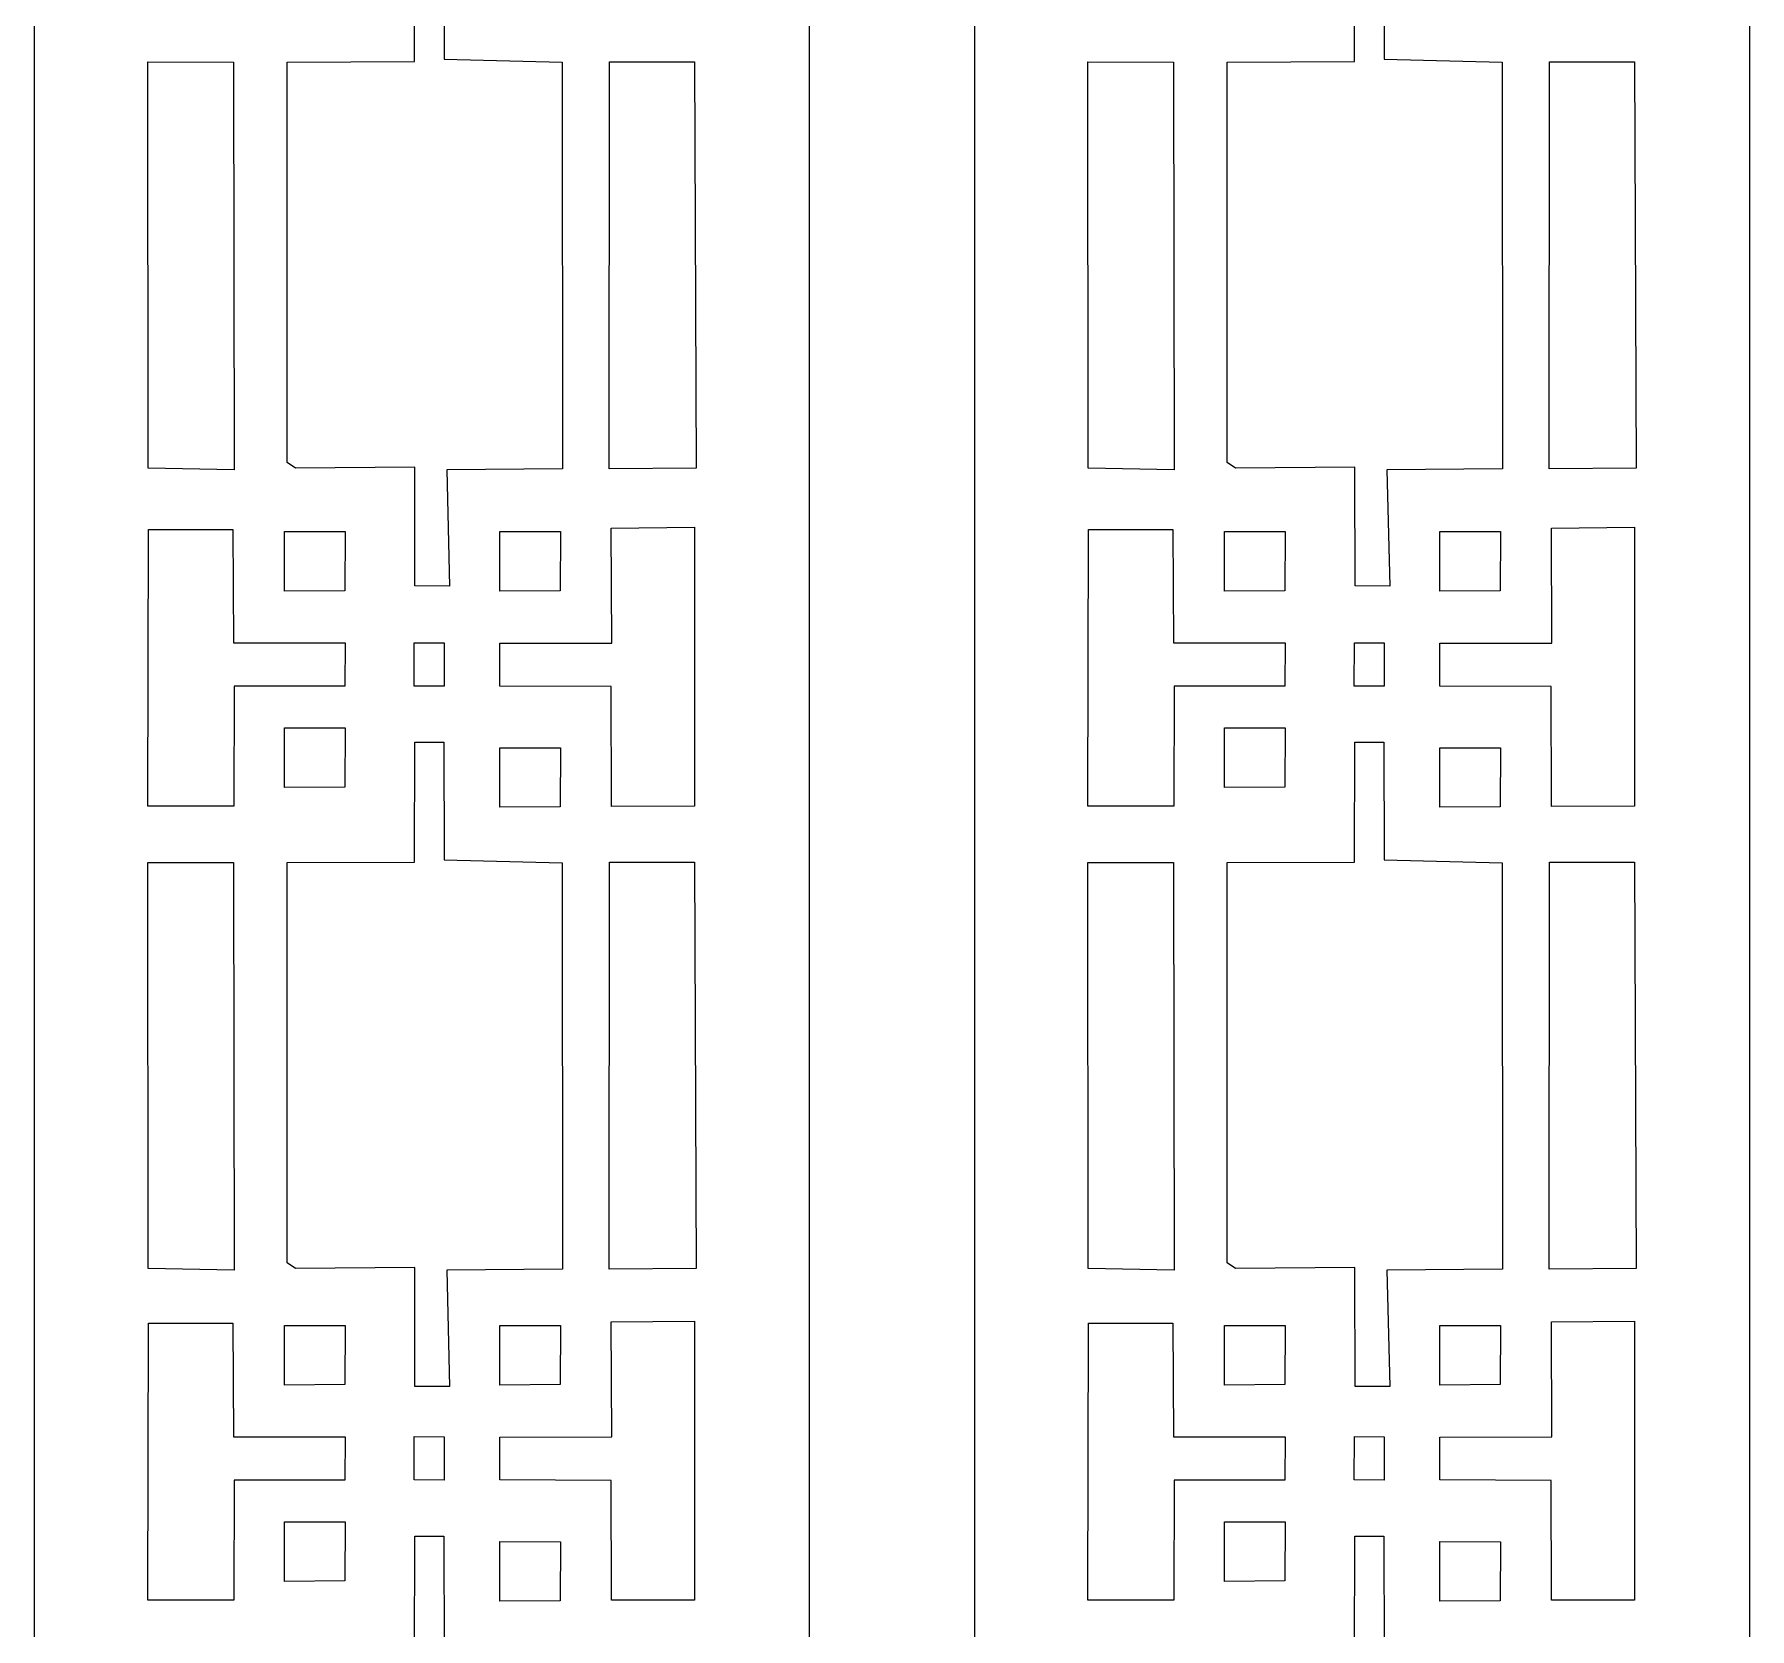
# Model space of a CAD drawing. Header units: centimetres. Extents: x -7.5 to -2, y -9.5 to 9.5.
# Drawn here: x -7.45 to -1.97, y -4.39 to 0.7 of the extents above; entities that cross this region are included whole.
import ezdxf

# ---------------------------------------------------------------- set-up
doc = ezdxf.new("R2010")
doc.units = ezdxf.units.CM
doc.header["$MEASUREMENT"] = 0
doc.layers.add('layer 1', color=7, linetype='Continuous')

msp = doc.modelspace()

# ---------------------------------------------------------------- linework, layer by layer
at = {"layer": 'layer 1', "color": 250, "lineweight": 9}
for points, knots in [([(-7.4512, 9.5), (-7.4512, 9.5), (-4.97548, 9.5), (-4.97548, 9.5), (-4.97548, 9.5), (-4.97548, 9.5), (-4.97548, -9.5), (-4.97548, -9.5), (-4.97548, -9.5), (-4.97548, -9.5), (-7.4512, -9.5), (-7.4512, -9.5), (-7.4512, -9.5), (-7.4512, -9.5), (-7.4512, 9.5), (-7.4512, 9.5)], [0, 0, 0, 0, 0.2, 0.2, 0.2, 0.2, 0.4, 0.4, 0.4, 0.4, 0.6, 0.6, 0.6, 0.6, 1, 1, 1, 1]), ([(-4.44953, 9.5), (-4.44953, 9.5), (-1.97381, 9.5), (-1.97381, 9.5), (-1.97381, 9.5), (-1.97381, 9.5), (-1.97381, -9.5), (-1.97381, -9.5), (-1.97381, -9.5), (-1.97381, -9.5), (-4.44953, -9.5), (-4.44953, -9.5), (-4.44953, -9.5), (-4.44953, -9.5), (-4.44953, 9.5), (-4.44953, 9.5)], [0, 0, 0, 0, 0.2, 0.2, 0.2, 0.2, 0.4, 0.4, 0.4, 0.4, 0.6, 0.6, 0.6, 0.6, 1, 1, 1, 1]), ([(-3.23416, 0.99641), (-3.23416, 0.99641), (-3.23576, 0.61323), (-3.23576, 0.61323), (-3.23576, 0.61323), (-3.23576, 0.61323), (-3.64199, 0.61196), (-3.64199, 0.61196), (-3.64199, 0.61196), (-3.64199, 0.61196), (-3.64199, -0.66653), (-3.64199, -0.66653), (-3.64199, -0.66653), (-3.64199, -0.66653), (-3.61517, -0.6844), (-3.61517, -0.6844), (-3.61517, -0.6844), (-3.61517, -0.6844), (-3.23414, -0.68114), (-3.23414, -0.68114), (-3.23414, -0.68114), (-3.23414, -0.68114), (-3.23485, -0.69333), (-3.23485, -0.69333), (-3.23485, -0.69333), (-3.23485, -0.69333), (-3.23395, -1.06109), (-3.23395, -1.06109), (-3.23395, -1.06109), (-3.23395, -1.06109), (-3.12332, -1.06152), (-3.12332, -1.06152), (-3.12332, -1.06152), (-3.12332, -1.06152), (-3.13204, -0.69008), (-3.13204, -0.69008), (-3.13204, -0.69008), (-3.13204, -0.69008), (-2.76263, -0.6868), (-2.76263, -0.6868), (-2.76263, -0.6868), (-2.76263, -0.6868), (-2.76434, 0.61112), (-2.76434, 0.61112), (-2.76434, 0.61112), (-2.76434, 0.61112), (-3.14132, 0.62092), (-3.14132, 0.62092), (-3.14132, 0.62092), (-3.14132, 0.62092), (-3.14202, 0.99641), (-3.14202, 0.99641), (-3.14202, 0.99641), (-3.14202, 0.99641), (-3.23416, 0.99641), (-3.23416, 0.99641)], [0, 0, 0, 0, 0.0666667, 0.0666667, 0.0666667, 0.0666667, 0.1333333, 0.1333333, 0.1333333, 0.1333333, 0.2, 0.2, 0.2, 0.2, 0.2666667, 0.2666667, 0.2666667, 0.2666667, 0.3333333, 0.3333333, 0.3333333, 0.3333333, 0.4, 0.4, 0.4, 0.4, 0.4666667, 0.4666667, 0.4666667, 0.4666667, 0.5333333, 0.5333333, 0.5333333, 0.5333333, 0.6, 0.6, 0.6, 0.6, 0.6666667, 0.6666667, 0.6666667, 0.6666667, 0.7333333, 0.7333333, 0.7333333, 0.7333333, 0.8, 0.8, 0.8, 0.8, 0.8666667, 0.8666667, 0.8666667, 0.8666667, 1, 1, 1, 1]), ([(-4.08667, 0.6126), (-4.08667, 0.6126), (-4.08565, -0.68448), (-4.08565, -0.68448), (-4.08565, -0.68448), (-4.08565, -0.68448), (-3.81149, -0.69004), (-3.81149, -0.69004), (-3.81149, -0.69004), (-3.81149, -0.69004), (-3.81398, 0.61196), (-3.81398, 0.61196), (-3.81398, 0.61196), (-3.81398, 0.61196), (-4.08667, 0.6126), (-4.08667, 0.6126)], [0, 0, 0, 0, 0.2, 0.2, 0.2, 0.2, 0.4, 0.4, 0.4, 0.4, 0.6, 0.6, 0.6, 0.6, 1, 1, 1, 1]), ([(-2.61316, 0.6127), (-2.61316, 0.6127), (-2.61382, -0.68676), (-2.61382, -0.68676), (-2.61382, -0.68676), (-2.61382, -0.68676), (-2.33667, -0.6844), (-2.33667, -0.6844), (-2.33667, -0.6844), (-2.33667, -0.6844), (-2.34126, 0.61281), (-2.34126, 0.61281), (-2.34126, 0.61281), (-2.34126, 0.61281), (-2.61316, 0.6127), (-2.61316, 0.6127)], [0, 0, 0, 0, 0.2, 0.2, 0.2, 0.2, 0.4, 0.4, 0.4, 0.4, 0.6, 0.6, 0.6, 0.6, 1, 1, 1, 1]), ([(-2.60706, -0.87614), (-2.60706, -0.87614), (-2.6059, -1.24333), (-2.6059, -1.24333), (-2.6059, -1.24333), (-2.6059, -1.24333), (-2.96348, -1.24373), (-2.96348, -1.24373), (-2.96348, -1.24373), (-2.96348, -1.24373), (-2.96352, -1.38063), (-2.96352, -1.38063), (-2.96352, -1.38063), (-2.96352, -1.38063), (-2.60756, -1.382), (-2.60756, -1.382), (-2.60756, -1.382), (-2.60756, -1.382), (-2.60651, -1.76483), (-2.60651, -1.76483), (-2.60651, -1.76483), (-2.60651, -1.76483), (-2.34124, -1.76413), (-2.34124, -1.76413), (-2.34124, -1.76413), (-2.34124, -1.76413), (-2.34145, -0.87318), (-2.34145, -0.87318), (-2.34145, -0.87318), (-2.34145, -0.87318), (-2.60706, -0.87614), (-2.60706, -0.87614)], [0, 0, 0, 0, 0.1111111, 0.1111111, 0.1111111, 0.1111111, 0.2222222, 0.2222222, 0.2222222, 0.2222222, 0.3333333, 0.3333333, 0.3333333, 0.3333333, 0.4444444, 0.4444444, 0.4444444, 0.4444444, 0.5555556, 0.5555556, 0.5555556, 0.5555556, 0.6666667, 0.6666667, 0.6666667, 0.6666667, 0.7777778, 0.7777778, 0.7777778, 0.7777778, 1, 1, 1, 1]), ([(-3.45781, -1.38097), (-3.45781, -1.38097), (-3.45701, -1.24274), (-3.45701, -1.24274), (-3.45701, -1.24274), (-3.45701, -1.24274), (-3.81324, -1.2428), (-3.81324, -1.2428), (-3.81324, -1.2428), (-3.81324, -1.2428), (-3.81605, -0.88032), (-3.81605, -0.88032), (-3.81605, -0.88032), (-3.81605, -0.88032), (-4.08472, -0.88032), (-4.08472, -0.88032), (-4.08472, -0.88032), (-4.08472, -0.88032), (-4.08669, -1.7642), (-4.08669, -1.7642), (-4.08669, -1.7642), (-4.08669, -1.7642), (-3.81231, -1.76468), (-3.81231, -1.76468), (-3.81231, -1.76468), (-3.81231, -1.76468), (-3.81185, -1.38097), (-3.81185, -1.38097), (-3.81185, -1.38097), (-3.81185, -1.38097), (-3.45781, -1.38097), (-3.45781, -1.38097)], [0, 0, 0, 0, 0.1111111, 0.1111111, 0.1111111, 0.1111111, 0.2222222, 0.2222222, 0.2222222, 0.2222222, 0.3333333, 0.3333333, 0.3333333, 0.3333333, 0.4444444, 0.4444444, 0.4444444, 0.4444444, 0.5555556, 0.5555556, 0.5555556, 0.5555556, 0.6666667, 0.6666667, 0.6666667, 0.6666667, 0.7777778, 0.7777778, 0.7777778, 0.7777778, 1, 1, 1, 1]), ([(-3.65093, -1.07746), (-3.65093, -1.07746), (-3.45792, -1.07626), (-3.45792, -1.07626), (-3.45792, -1.07626), (-3.45792, -1.07626), (-3.45682, -0.88735), (-3.45682, -0.88735), (-3.45682, -0.88735), (-3.45682, -0.88735), (-3.65059, -0.88731), (-3.65059, -0.88731), (-3.65059, -0.88731), (-3.65059, -0.88731), (-3.65093, -1.07746), (-3.65093, -1.07746)], [0, 0, 0, 0, 0.2, 0.2, 0.2, 0.2, 0.4, 0.4, 0.4, 0.4, 0.6, 0.6, 0.6, 0.6, 1, 1, 1, 1]), ([(-2.96352, -1.07746), (-2.96352, -1.07746), (-2.77051, -1.07626), (-2.77051, -1.07626), (-2.77051, -1.07626), (-2.77051, -1.07626), (-2.76941, -0.88735), (-2.76941, -0.88735), (-2.76941, -0.88735), (-2.76941, -0.88735), (-2.96318, -0.88731), (-2.96318, -0.88731), (-2.96318, -0.88731), (-2.96318, -0.88731), (-2.96352, -1.07746), (-2.96352, -1.07746)], [0, 0, 0, 0, 0.2, 0.2, 0.2, 0.2, 0.4, 0.4, 0.4, 0.4, 0.6, 0.6, 0.6, 0.6, 1, 1, 1, 1]), ([(-3.23621, -1.2421), (-3.23621, -1.2421), (-3.23629, -1.38057), (-3.23629, -1.38057), (-3.23629, -1.38057), (-3.23629, -1.38057), (-3.14132, -1.38097), (-3.14132, -1.38097), (-3.14132, -1.38097), (-3.14132, -1.38097), (-3.14115, -1.24305), (-3.14115, -1.24305), (-3.14115, -1.24305), (-3.14115, -1.24305), (-3.23621, -1.2421), (-3.23621, -1.2421)], [0, 0, 0, 0, 0.2, 0.2, 0.2, 0.2, 0.4, 0.4, 0.4, 0.4, 0.6, 0.6, 0.6, 0.6, 1, 1, 1, 1]), ([(-3.65093, -1.70446), (-3.65093, -1.70446), (-3.45792, -1.70325), (-3.45792, -1.70325), (-3.45792, -1.70325), (-3.45792, -1.70325), (-3.45682, -1.51434), (-3.45682, -1.51434), (-3.45682, -1.51434), (-3.45682, -1.51434), (-3.65059, -1.5143), (-3.65059, -1.5143), (-3.65059, -1.5143), (-3.65059, -1.5143), (-3.65093, -1.70446), (-3.65093, -1.70446)], [0, 0, 0, 0, 0.2, 0.2, 0.2, 0.2, 0.4, 0.4, 0.4, 0.4, 0.6, 0.6, 0.6, 0.6, 1, 1, 1, 1]), ([(-3.23416, -1.55978), (-3.23416, -1.55978), (-3.23576, -1.94297), (-3.23576, -1.94297), (-3.23576, -1.94297), (-3.23576, -1.94297), (-3.64199, -1.94423), (-3.64199, -1.94423), (-3.64199, -1.94423), (-3.64199, -1.94423), (-3.64199, -3.22272), (-3.64199, -3.22272), (-3.64199, -3.22272), (-3.64199, -3.22272), (-3.61517, -3.24059), (-3.61517, -3.24059), (-3.61517, -3.24059), (-3.61517, -3.24059), (-3.23414, -3.23734), (-3.23414, -3.23734), (-3.23414, -3.23734), (-3.23414, -3.23734), (-3.23485, -3.24953), (-3.23485, -3.24953), (-3.23485, -3.24953), (-3.23485, -3.24953), (-3.23395, -3.61729), (-3.23395, -3.61729), (-3.23395, -3.61729), (-3.23395, -3.61729), (-3.12332, -3.61771), (-3.12332, -3.61771), (-3.12332, -3.61771), (-3.12332, -3.61771), (-3.13204, -3.24627), (-3.13204, -3.24627), (-3.13204, -3.24627), (-3.13204, -3.24627), (-2.76263, -3.243), (-2.76263, -3.243), (-2.76263, -3.243), (-2.76263, -3.243), (-2.76434, -1.94508), (-2.76434, -1.94508), (-2.76434, -1.94508), (-2.76434, -1.94508), (-3.14132, -1.93528), (-3.14132, -1.93528), (-3.14132, -1.93528), (-3.14132, -1.93528), (-3.14202, -1.55978), (-3.14202, -1.55978), (-3.14202, -1.55978), (-3.14202, -1.55978), (-3.23416, -1.55978), (-3.23416, -1.55978)], [0, 0, 0, 0, 0.0666667, 0.0666667, 0.0666667, 0.0666667, 0.1333333, 0.1333333, 0.1333333, 0.1333333, 0.2, 0.2, 0.2, 0.2, 0.2666667, 0.2666667, 0.2666667, 0.2666667, 0.3333333, 0.3333333, 0.3333333, 0.3333333, 0.4, 0.4, 0.4, 0.4, 0.4666667, 0.4666667, 0.4666667, 0.4666667, 0.5333333, 0.5333333, 0.5333333, 0.5333333, 0.6, 0.6, 0.6, 0.6, 0.6666667, 0.6666667, 0.6666667, 0.6666667, 0.7333333, 0.7333333, 0.7333333, 0.7333333, 0.8, 0.8, 0.8, 0.8, 0.8666667, 0.8666667, 0.8666667, 0.8666667, 1, 1, 1, 1]), ([(-2.96352, -1.76783), (-2.96352, -1.76783), (-2.77051, -1.76662), (-2.77051, -1.76662), (-2.77051, -1.76662), (-2.77051, -1.76662), (-2.76941, -1.57772), (-2.76941, -1.57772), (-2.76941, -1.57772), (-2.76941, -1.57772), (-2.96318, -1.57767), (-2.96318, -1.57767), (-2.96318, -1.57767), (-2.96318, -1.57767), (-2.96352, -1.76783), (-2.96352, -1.76783)], [0, 0, 0, 0, 0.2, 0.2, 0.2, 0.2, 0.4, 0.4, 0.4, 0.4, 0.6, 0.6, 0.6, 0.6, 1, 1, 1, 1]), ([(-4.08667, -1.9436), (-4.08667, -1.9436), (-4.08565, -3.24068), (-4.08565, -3.24068), (-4.08565, -3.24068), (-4.08565, -3.24068), (-3.81149, -3.24623), (-3.81149, -3.24623), (-3.81149, -3.24623), (-3.81149, -3.24623), (-3.81398, -1.94423), (-3.81398, -1.94423), (-3.81398, -1.94423), (-3.81398, -1.94423), (-4.08667, -1.9436), (-4.08667, -1.9436)], [0, 0, 0, 0, 0.2, 0.2, 0.2, 0.2, 0.4, 0.4, 0.4, 0.4, 0.6, 0.6, 0.6, 0.6, 1, 1, 1, 1]), ([(-2.61316, -1.94349), (-2.61316, -1.94349), (-2.61382, -3.24296), (-2.61382, -3.24296), (-2.61382, -3.24296), (-2.61382, -3.24296), (-2.33667, -3.24059), (-2.33667, -3.24059), (-2.33667, -3.24059), (-2.33667, -3.24059), (-2.34126, -1.94339), (-2.34126, -1.94339), (-2.34126, -1.94339), (-2.34126, -1.94339), (-2.61316, -1.94349), (-2.61316, -1.94349)], [0, 0, 0, 0, 0.2, 0.2, 0.2, 0.2, 0.4, 0.4, 0.4, 0.4, 0.6, 0.6, 0.6, 0.6, 1, 1, 1, 1]), ([(-3.45779, -3.91613), (-3.45779, -3.91613), (-3.45699, -3.77789), (-3.45699, -3.77789), (-3.45699, -3.77789), (-3.45699, -3.77789), (-3.81322, -3.77796), (-3.81322, -3.77796), (-3.81322, -3.77796), (-3.81322, -3.77796), (-3.81603, -3.41547), (-3.81603, -3.41547), (-3.81603, -3.41547), (-3.81603, -3.41547), (-4.0847, -3.41547), (-4.0847, -3.41547), (-4.0847, -3.41547), (-4.0847, -3.41547), (-4.08667, -4.29935), (-4.08667, -4.29935), (-4.08667, -4.29935), (-4.08667, -4.29935), (-3.81229, -4.29984), (-3.81229, -4.29984), (-3.81229, -4.29984), (-3.81229, -4.29984), (-3.81183, -3.91613), (-3.81183, -3.91613), (-3.81183, -3.91613), (-3.81183, -3.91613), (-3.45779, -3.91613), (-3.45779, -3.91613)], [0, 0, 0, 0, 0.1111111, 0.1111111, 0.1111111, 0.1111111, 0.2222222, 0.2222222, 0.2222222, 0.2222222, 0.3333333, 0.3333333, 0.3333333, 0.3333333, 0.4444444, 0.4444444, 0.4444444, 0.4444444, 0.5555556, 0.5555556, 0.5555556, 0.5555556, 0.6666667, 0.6666667, 0.6666667, 0.6666667, 0.7777778, 0.7777778, 0.7777778, 0.7777778, 1, 1, 1, 1]), ([(-3.65091, -3.61262), (-3.65091, -3.61262), (-3.4579, -3.61142), (-3.4579, -3.61142), (-3.4579, -3.61142), (-3.4579, -3.61142), (-3.4568, -3.42251), (-3.4568, -3.42251), (-3.4568, -3.42251), (-3.4568, -3.42251), (-3.65057, -3.42247), (-3.65057, -3.42247), (-3.65057, -3.42247), (-3.65057, -3.42247), (-3.65091, -3.61262), (-3.65091, -3.61262)], [0, 0, 0, 0, 0.2, 0.2, 0.2, 0.2, 0.4, 0.4, 0.4, 0.4, 0.6, 0.6, 0.6, 0.6, 1, 1, 1, 1]), ([(-2.60704, -3.41129), (-2.60704, -3.41129), (-2.60587, -3.77849), (-2.60587, -3.77849), (-2.60587, -3.77849), (-2.60587, -3.77849), (-2.96346, -3.77889), (-2.96346, -3.77889), (-2.96346, -3.77889), (-2.96346, -3.77889), (-2.9635, -3.91579), (-2.9635, -3.91579), (-2.9635, -3.91579), (-2.9635, -3.91579), (-2.60754, -3.91716), (-2.60754, -3.91716), (-2.60754, -3.91716), (-2.60754, -3.91716), (-2.60649, -4.29999), (-2.60649, -4.29999), (-2.60649, -4.29999), (-2.60649, -4.29999), (-2.34122, -4.29929), (-2.34122, -4.29929), (-2.34122, -4.29929), (-2.34122, -4.29929), (-2.34143, -3.40834), (-2.34143, -3.40834), (-2.34143, -3.40834), (-2.34143, -3.40834), (-2.60704, -3.41129), (-2.60704, -3.41129)], [0, 0, 0, 0, 0.1111111, 0.1111111, 0.1111111, 0.1111111, 0.2222222, 0.2222222, 0.2222222, 0.2222222, 0.3333333, 0.3333333, 0.3333333, 0.3333333, 0.4444444, 0.4444444, 0.4444444, 0.4444444, 0.5555556, 0.5555556, 0.5555556, 0.5555556, 0.6666667, 0.6666667, 0.6666667, 0.6666667, 0.7777778, 0.7777778, 0.7777778, 0.7777778, 1, 1, 1, 1]), ([(-2.9635, -3.61262), (-2.9635, -3.61262), (-2.77049, -3.61142), (-2.77049, -3.61142), (-2.77049, -3.61142), (-2.77049, -3.61142), (-2.76939, -3.42251), (-2.76939, -3.42251), (-2.76939, -3.42251), (-2.76939, -3.42251), (-2.96316, -3.42247), (-2.96316, -3.42247), (-2.96316, -3.42247), (-2.96316, -3.42247), (-2.9635, -3.61262), (-2.9635, -3.61262)], [0, 0, 0, 0, 0.2, 0.2, 0.2, 0.2, 0.4, 0.4, 0.4, 0.4, 0.6, 0.6, 0.6, 0.6, 1, 1, 1, 1]), ([(-3.23618, -3.77726), (-3.23618, -3.77726), (-3.23627, -3.91573), (-3.23627, -3.91573), (-3.23627, -3.91573), (-3.23627, -3.91573), (-3.1413, -3.91613), (-3.1413, -3.91613), (-3.1413, -3.91613), (-3.1413, -3.91613), (-3.14113, -3.77821), (-3.14113, -3.77821), (-3.14113, -3.77821), (-3.14113, -3.77821), (-3.23618, -3.77726), (-3.23618, -3.77726)], [0, 0, 0, 0, 0.2, 0.2, 0.2, 0.2, 0.4, 0.4, 0.4, 0.4, 0.6, 0.6, 0.6, 0.6, 1, 1, 1, 1]), ([(-3.65091, -4.23961), (-3.65091, -4.23961), (-3.4579, -4.23841), (-3.4579, -4.23841), (-3.4579, -4.23841), (-3.4579, -4.23841), (-3.4568, -4.0495), (-3.4568, -4.0495), (-3.4568, -4.0495), (-3.4568, -4.0495), (-3.65057, -4.04946), (-3.65057, -4.04946), (-3.65057, -4.04946), (-3.65057, -4.04946), (-3.65091, -4.23961), (-3.65091, -4.23961)], [0, 0, 0, 0, 0.2, 0.2, 0.2, 0.2, 0.4, 0.4, 0.4, 0.4, 0.6, 0.6, 0.6, 0.6, 1, 1, 1, 1]), ([(-3.23416, -4.09494), (-3.23416, -4.09494), (-3.23576, -4.47812), (-3.23576, -4.47812), (-3.23576, -4.47812), (-3.23576, -4.47812), (-3.64199, -4.47939), (-3.64199, -4.47939), (-3.64199, -4.47939), (-3.64199, -4.47939), (-3.64199, -5.75788), (-3.64199, -5.75788), (-3.64199, -5.75788), (-3.64199, -5.75788), (-3.61517, -5.77575), (-3.61517, -5.77575), (-3.61517, -5.77575), (-3.61517, -5.77575), (-3.23414, -5.7725), (-3.23414, -5.7725), (-3.23414, -5.7725), (-3.23414, -5.7725), (-3.23485, -5.78468), (-3.23485, -5.78468), (-3.23485, -5.78468), (-3.23485, -5.78468), (-3.23395, -6.15245), (-3.23395, -6.15245), (-3.23395, -6.15245), (-3.23395, -6.15245), (-3.12332, -6.15287), (-3.12332, -6.15287), (-3.12332, -6.15287), (-3.12332, -6.15287), (-3.13204, -5.78143), (-3.13204, -5.78143), (-3.13204, -5.78143), (-3.13204, -5.78143), (-2.76263, -5.77816), (-2.76263, -5.77816), (-2.76263, -5.77816), (-2.76263, -5.77816), (-2.76434, -4.48023), (-2.76434, -4.48023), (-2.76434, -4.48023), (-2.76434, -4.48023), (-3.14132, -4.47043), (-3.14132, -4.47043), (-3.14132, -4.47043), (-3.14132, -4.47043), (-3.14202, -4.09494), (-3.14202, -4.09494), (-3.14202, -4.09494), (-3.14202, -4.09494), (-3.23416, -4.09494), (-3.23416, -4.09494)], [0, 0, 0, 0, 0.0666667, 0.0666667, 0.0666667, 0.0666667, 0.1333333, 0.1333333, 0.1333333, 0.1333333, 0.2, 0.2, 0.2, 0.2, 0.2666667, 0.2666667, 0.2666667, 0.2666667, 0.3333333, 0.3333333, 0.3333333, 0.3333333, 0.4, 0.4, 0.4, 0.4, 0.4666667, 0.4666667, 0.4666667, 0.4666667, 0.5333333, 0.5333333, 0.5333333, 0.5333333, 0.6, 0.6, 0.6, 0.6, 0.6666667, 0.6666667, 0.6666667, 0.6666667, 0.7333333, 0.7333333, 0.7333333, 0.7333333, 0.8, 0.8, 0.8, 0.8, 0.8666667, 0.8666667, 0.8666667, 0.8666667, 1, 1, 1, 1]), ([(-2.9635, -4.30299), (-2.9635, -4.30299), (-2.77049, -4.30178), (-2.77049, -4.30178), (-2.77049, -4.30178), (-2.77049, -4.30178), (-2.76939, -4.11287), (-2.76939, -4.11287), (-2.76939, -4.11287), (-2.76939, -4.11287), (-2.96316, -4.11283), (-2.96316, -4.11283), (-2.96316, -4.11283), (-2.96316, -4.11283), (-2.9635, -4.30299), (-2.9635, -4.30299)], [0, 0, 0, 0, 0.2, 0.2, 0.2, 0.2, 0.4, 0.4, 0.4, 0.4, 0.6, 0.6, 0.6, 0.6, 1, 1, 1, 1])]:
    msp.add_open_spline(points, degree=3, knots=knots, dxfattribs=at)
at = {"layer": 'layer 1', "color": 7, "lineweight": 9}
for points, knots in [([(-6.23583, 0.99641), (-6.23583, 0.99641), (-6.23743, 0.61323), (-6.23743, 0.61323), (-6.23743, 0.61323), (-6.23743, 0.61323), (-6.64366, 0.61196), (-6.64366, 0.61196), (-6.64366, 0.61196), (-6.64366, 0.61196), (-6.64366, -0.66653), (-6.64366, -0.66653), (-6.64366, -0.66653), (-6.64366, -0.66653), (-6.61684, -0.6844), (-6.61684, -0.6844), (-6.61684, -0.6844), (-6.61684, -0.6844), (-6.23581, -0.68114), (-6.23581, -0.68114), (-6.23581, -0.68114), (-6.23581, -0.68114), (-6.23652, -0.69333), (-6.23652, -0.69333), (-6.23652, -0.69333), (-6.23652, -0.69333), (-6.23562, -1.06109), (-6.23562, -1.06109), (-6.23562, -1.06109), (-6.23562, -1.06109), (-6.12499, -1.06152), (-6.12499, -1.06152), (-6.12499, -1.06152), (-6.12499, -1.06152), (-6.13371, -0.69008), (-6.13371, -0.69008), (-6.13371, -0.69008), (-6.13371, -0.69008), (-5.7643, -0.6868), (-5.7643, -0.6868), (-5.7643, -0.6868), (-5.7643, -0.6868), (-5.76601, 0.61112), (-5.76601, 0.61112), (-5.76601, 0.61112), (-5.76601, 0.61112), (-6.14299, 0.62092), (-6.14299, 0.62092), (-6.14299, 0.62092), (-6.14299, 0.62092), (-6.14369, 0.99641), (-6.14369, 0.99641), (-6.14369, 0.99641), (-6.14369, 0.99641), (-6.23583, 0.99641), (-6.23583, 0.99641)], [0, 0, 0, 0, 0.0666667, 0.0666667, 0.0666667, 0.0666667, 0.1333333, 0.1333333, 0.1333333, 0.1333333, 0.2, 0.2, 0.2, 0.2, 0.2666667, 0.2666667, 0.2666667, 0.2666667, 0.3333333, 0.3333333, 0.3333333, 0.3333333, 0.4, 0.4, 0.4, 0.4, 0.4666667, 0.4666667, 0.4666667, 0.4666667, 0.5333333, 0.5333333, 0.5333333, 0.5333333, 0.6, 0.6, 0.6, 0.6, 0.6666667, 0.6666667, 0.6666667, 0.6666667, 0.7333333, 0.7333333, 0.7333333, 0.7333333, 0.8, 0.8, 0.8, 0.8, 0.8666667, 0.8666667, 0.8666667, 0.8666667, 1, 1, 1, 1]), ([(-7.08834, 0.6126), (-7.08834, 0.6126), (-7.08732, -0.68448), (-7.08732, -0.68448), (-7.08732, -0.68448), (-7.08732, -0.68448), (-6.81316, -0.69004), (-6.81316, -0.69004), (-6.81316, -0.69004), (-6.81316, -0.69004), (-6.81565, 0.61196), (-6.81565, 0.61196), (-6.81565, 0.61196), (-6.81565, 0.61196), (-7.08834, 0.6126), (-7.08834, 0.6126)], [0, 0, 0, 0, 0.2, 0.2, 0.2, 0.2, 0.4, 0.4, 0.4, 0.4, 0.6, 0.6, 0.6, 0.6, 1, 1, 1, 1]), ([(-5.61483, 0.6127), (-5.61483, 0.6127), (-5.61549, -0.68676), (-5.61549, -0.68676), (-5.61549, -0.68676), (-5.61549, -0.68676), (-5.33834, -0.6844), (-5.33834, -0.6844), (-5.33834, -0.6844), (-5.33834, -0.6844), (-5.34293, 0.61281), (-5.34293, 0.61281), (-5.34293, 0.61281), (-5.34293, 0.61281), (-5.61483, 0.6127), (-5.61483, 0.6127)], [0, 0, 0, 0, 0.2, 0.2, 0.2, 0.2, 0.4, 0.4, 0.4, 0.4, 0.6, 0.6, 0.6, 0.6, 1, 1, 1, 1]), ([(-5.60873, -0.87614), (-5.60873, -0.87614), (-5.60757, -1.24333), (-5.60757, -1.24333), (-5.60757, -1.24333), (-5.60757, -1.24333), (-5.96515, -1.24373), (-5.96515, -1.24373), (-5.96515, -1.24373), (-5.96515, -1.24373), (-5.96519, -1.38063), (-5.96519, -1.38063), (-5.96519, -1.38063), (-5.96519, -1.38063), (-5.60923, -1.382), (-5.60923, -1.382), (-5.60923, -1.382), (-5.60923, -1.382), (-5.60818, -1.76483), (-5.60818, -1.76483), (-5.60818, -1.76483), (-5.60818, -1.76483), (-5.34291, -1.76413), (-5.34291, -1.76413), (-5.34291, -1.76413), (-5.34291, -1.76413), (-5.34312, -0.87318), (-5.34312, -0.87318), (-5.34312, -0.87318), (-5.34312, -0.87318), (-5.60873, -0.87614), (-5.60873, -0.87614)], [0, 0, 0, 0, 0.1111111, 0.1111111, 0.1111111, 0.1111111, 0.2222222, 0.2222222, 0.2222222, 0.2222222, 0.3333333, 0.3333333, 0.3333333, 0.3333333, 0.4444444, 0.4444444, 0.4444444, 0.4444444, 0.5555556, 0.5555556, 0.5555556, 0.5555556, 0.6666667, 0.6666667, 0.6666667, 0.6666667, 0.7777778, 0.7777778, 0.7777778, 0.7777778, 1, 1, 1, 1]), ([(-6.45948, -1.38097), (-6.45948, -1.38097), (-6.45868, -1.24274), (-6.45868, -1.24274), (-6.45868, -1.24274), (-6.45868, -1.24274), (-6.81491, -1.2428), (-6.81491, -1.2428), (-6.81491, -1.2428), (-6.81491, -1.2428), (-6.81772, -0.88032), (-6.81772, -0.88032), (-6.81772, -0.88032), (-6.81772, -0.88032), (-7.08639, -0.88032), (-7.08639, -0.88032), (-7.08639, -0.88032), (-7.08639, -0.88032), (-7.08836, -1.7642), (-7.08836, -1.7642), (-7.08836, -1.7642), (-7.08836, -1.7642), (-6.81398, -1.76468), (-6.81398, -1.76468), (-6.81398, -1.76468), (-6.81398, -1.76468), (-6.81352, -1.38097), (-6.81352, -1.38097), (-6.81352, -1.38097), (-6.81352, -1.38097), (-6.45948, -1.38097), (-6.45948, -1.38097)], [0, 0, 0, 0, 0.1111111, 0.1111111, 0.1111111, 0.1111111, 0.2222222, 0.2222222, 0.2222222, 0.2222222, 0.3333333, 0.3333333, 0.3333333, 0.3333333, 0.4444444, 0.4444444, 0.4444444, 0.4444444, 0.5555556, 0.5555556, 0.5555556, 0.5555556, 0.6666667, 0.6666667, 0.6666667, 0.6666667, 0.7777778, 0.7777778, 0.7777778, 0.7777778, 1, 1, 1, 1]), ([(-6.6526, -1.07746), (-6.6526, -1.07746), (-6.45959, -1.07626), (-6.45959, -1.07626), (-6.45959, -1.07626), (-6.45959, -1.07626), (-6.45849, -0.88735), (-6.45849, -0.88735), (-6.45849, -0.88735), (-6.45849, -0.88735), (-6.65226, -0.88731), (-6.65226, -0.88731), (-6.65226, -0.88731), (-6.65226, -0.88731), (-6.6526, -1.07746), (-6.6526, -1.07746)], [0, 0, 0, 0, 0.2, 0.2, 0.2, 0.2, 0.4, 0.4, 0.4, 0.4, 0.6, 0.6, 0.6, 0.6, 1, 1, 1, 1]), ([(-5.96519, -1.07746), (-5.96519, -1.07746), (-5.77218, -1.07626), (-5.77218, -1.07626), (-5.77218, -1.07626), (-5.77218, -1.07626), (-5.77108, -0.88735), (-5.77108, -0.88735), (-5.77108, -0.88735), (-5.77108, -0.88735), (-5.96485, -0.88731), (-5.96485, -0.88731), (-5.96485, -0.88731), (-5.96485, -0.88731), (-5.96519, -1.07746), (-5.96519, -1.07746)], [0, 0, 0, 0, 0.2, 0.2, 0.2, 0.2, 0.4, 0.4, 0.4, 0.4, 0.6, 0.6, 0.6, 0.6, 1, 1, 1, 1]), ([(-6.23788, -1.2421), (-6.23788, -1.2421), (-6.23796, -1.38057), (-6.23796, -1.38057), (-6.23796, -1.38057), (-6.23796, -1.38057), (-6.14299, -1.38097), (-6.14299, -1.38097), (-6.14299, -1.38097), (-6.14299, -1.38097), (-6.14282, -1.24305), (-6.14282, -1.24305), (-6.14282, -1.24305), (-6.14282, -1.24305), (-6.23788, -1.2421), (-6.23788, -1.2421)], [0, 0, 0, 0, 0.2, 0.2, 0.2, 0.2, 0.4, 0.4, 0.4, 0.4, 0.6, 0.6, 0.6, 0.6, 1, 1, 1, 1]), ([(-6.6526, -1.70446), (-6.6526, -1.70446), (-6.45959, -1.70325), (-6.45959, -1.70325), (-6.45959, -1.70325), (-6.45959, -1.70325), (-6.45849, -1.51434), (-6.45849, -1.51434), (-6.45849, -1.51434), (-6.45849, -1.51434), (-6.65226, -1.5143), (-6.65226, -1.5143), (-6.65226, -1.5143), (-6.65226, -1.5143), (-6.6526, -1.70446), (-6.6526, -1.70446)], [0, 0, 0, 0, 0.2, 0.2, 0.2, 0.2, 0.4, 0.4, 0.4, 0.4, 0.6, 0.6, 0.6, 0.6, 1, 1, 1, 1]), ([(-6.23583, -1.55978), (-6.23583, -1.55978), (-6.23743, -1.94297), (-6.23743, -1.94297), (-6.23743, -1.94297), (-6.23743, -1.94297), (-6.64366, -1.94423), (-6.64366, -1.94423), (-6.64366, -1.94423), (-6.64366, -1.94423), (-6.64366, -3.22272), (-6.64366, -3.22272), (-6.64366, -3.22272), (-6.64366, -3.22272), (-6.61684, -3.24059), (-6.61684, -3.24059), (-6.61684, -3.24059), (-6.61684, -3.24059), (-6.23581, -3.23734), (-6.23581, -3.23734), (-6.23581, -3.23734), (-6.23581, -3.23734), (-6.23652, -3.24953), (-6.23652, -3.24953), (-6.23652, -3.24953), (-6.23652, -3.24953), (-6.23562, -3.61729), (-6.23562, -3.61729), (-6.23562, -3.61729), (-6.23562, -3.61729), (-6.12499, -3.61771), (-6.12499, -3.61771), (-6.12499, -3.61771), (-6.12499, -3.61771), (-6.13371, -3.24627), (-6.13371, -3.24627), (-6.13371, -3.24627), (-6.13371, -3.24627), (-5.7643, -3.243), (-5.7643, -3.243), (-5.7643, -3.243), (-5.7643, -3.243), (-5.76601, -1.94508), (-5.76601, -1.94508), (-5.76601, -1.94508), (-5.76601, -1.94508), (-6.14299, -1.93528), (-6.14299, -1.93528), (-6.14299, -1.93528), (-6.14299, -1.93528), (-6.14369, -1.55978), (-6.14369, -1.55978), (-6.14369, -1.55978), (-6.14369, -1.55978), (-6.23583, -1.55978), (-6.23583, -1.55978)], [0, 0, 0, 0, 0.0666667, 0.0666667, 0.0666667, 0.0666667, 0.1333333, 0.1333333, 0.1333333, 0.1333333, 0.2, 0.2, 0.2, 0.2, 0.2666667, 0.2666667, 0.2666667, 0.2666667, 0.3333333, 0.3333333, 0.3333333, 0.3333333, 0.4, 0.4, 0.4, 0.4, 0.4666667, 0.4666667, 0.4666667, 0.4666667, 0.5333333, 0.5333333, 0.5333333, 0.5333333, 0.6, 0.6, 0.6, 0.6, 0.6666667, 0.6666667, 0.6666667, 0.6666667, 0.7333333, 0.7333333, 0.7333333, 0.7333333, 0.8, 0.8, 0.8, 0.8, 0.8666667, 0.8666667, 0.8666667, 0.8666667, 1, 1, 1, 1]), ([(-5.96519, -1.76783), (-5.96519, -1.76783), (-5.77218, -1.76662), (-5.77218, -1.76662), (-5.77218, -1.76662), (-5.77218, -1.76662), (-5.77108, -1.57772), (-5.77108, -1.57772), (-5.77108, -1.57772), (-5.77108, -1.57772), (-5.96485, -1.57767), (-5.96485, -1.57767), (-5.96485, -1.57767), (-5.96485, -1.57767), (-5.96519, -1.76783), (-5.96519, -1.76783)], [0, 0, 0, 0, 0.2, 0.2, 0.2, 0.2, 0.4, 0.4, 0.4, 0.4, 0.6, 0.6, 0.6, 0.6, 1, 1, 1, 1]), ([(-7.08834, -1.9436), (-7.08834, -1.9436), (-7.08732, -3.24068), (-7.08732, -3.24068), (-7.08732, -3.24068), (-7.08732, -3.24068), (-6.81316, -3.24623), (-6.81316, -3.24623), (-6.81316, -3.24623), (-6.81316, -3.24623), (-6.81565, -1.94423), (-6.81565, -1.94423), (-6.81565, -1.94423), (-6.81565, -1.94423), (-7.08834, -1.9436), (-7.08834, -1.9436)], [0, 0, 0, 0, 0.2, 0.2, 0.2, 0.2, 0.4, 0.4, 0.4, 0.4, 0.6, 0.6, 0.6, 0.6, 1, 1, 1, 1]), ([(-5.61483, -1.94349), (-5.61483, -1.94349), (-5.61549, -3.24296), (-5.61549, -3.24296), (-5.61549, -3.24296), (-5.61549, -3.24296), (-5.33834, -3.24059), (-5.33834, -3.24059), (-5.33834, -3.24059), (-5.33834, -3.24059), (-5.34293, -1.94339), (-5.34293, -1.94339), (-5.34293, -1.94339), (-5.34293, -1.94339), (-5.61483, -1.94349), (-5.61483, -1.94349)], [0, 0, 0, 0, 0.2, 0.2, 0.2, 0.2, 0.4, 0.4, 0.4, 0.4, 0.6, 0.6, 0.6, 0.6, 1, 1, 1, 1]), ([(-6.45946, -3.91613), (-6.45946, -3.91613), (-6.45866, -3.77789), (-6.45866, -3.77789), (-6.45866, -3.77789), (-6.45866, -3.77789), (-6.81489, -3.77796), (-6.81489, -3.77796), (-6.81489, -3.77796), (-6.81489, -3.77796), (-6.8177, -3.41547), (-6.8177, -3.41547), (-6.8177, -3.41547), (-6.8177, -3.41547), (-7.08637, -3.41547), (-7.08637, -3.41547), (-7.08637, -3.41547), (-7.08637, -3.41547), (-7.08834, -4.29935), (-7.08834, -4.29935), (-7.08834, -4.29935), (-7.08834, -4.29935), (-6.81396, -4.29984), (-6.81396, -4.29984), (-6.81396, -4.29984), (-6.81396, -4.29984), (-6.8135, -3.91613), (-6.8135, -3.91613), (-6.8135, -3.91613), (-6.8135, -3.91613), (-6.45946, -3.91613), (-6.45946, -3.91613)], [0, 0, 0, 0, 0.1111111, 0.1111111, 0.1111111, 0.1111111, 0.2222222, 0.2222222, 0.2222222, 0.2222222, 0.3333333, 0.3333333, 0.3333333, 0.3333333, 0.4444444, 0.4444444, 0.4444444, 0.4444444, 0.5555556, 0.5555556, 0.5555556, 0.5555556, 0.6666667, 0.6666667, 0.6666667, 0.6666667, 0.7777778, 0.7777778, 0.7777778, 0.7777778, 1, 1, 1, 1]), ([(-6.65258, -3.61262), (-6.65258, -3.61262), (-6.45957, -3.61142), (-6.45957, -3.61142), (-6.45957, -3.61142), (-6.45957, -3.61142), (-6.45847, -3.42251), (-6.45847, -3.42251), (-6.45847, -3.42251), (-6.45847, -3.42251), (-6.65224, -3.42247), (-6.65224, -3.42247), (-6.65224, -3.42247), (-6.65224, -3.42247), (-6.65258, -3.61262), (-6.65258, -3.61262)], [0, 0, 0, 0, 0.2, 0.2, 0.2, 0.2, 0.4, 0.4, 0.4, 0.4, 0.6, 0.6, 0.6, 0.6, 1, 1, 1, 1]), ([(-5.60871, -3.41129), (-5.60871, -3.41129), (-5.60754, -3.77849), (-5.60754, -3.77849), (-5.60754, -3.77849), (-5.60754, -3.77849), (-5.96513, -3.77889), (-5.96513, -3.77889), (-5.96513, -3.77889), (-5.96513, -3.77889), (-5.96517, -3.91579), (-5.96517, -3.91579), (-5.96517, -3.91579), (-5.96517, -3.91579), (-5.60921, -3.91716), (-5.60921, -3.91716), (-5.60921, -3.91716), (-5.60921, -3.91716), (-5.60816, -4.29999), (-5.60816, -4.29999), (-5.60816, -4.29999), (-5.60816, -4.29999), (-5.34289, -4.29929), (-5.34289, -4.29929), (-5.34289, -4.29929), (-5.34289, -4.29929), (-5.3431, -3.40834), (-5.3431, -3.40834), (-5.3431, -3.40834), (-5.3431, -3.40834), (-5.60871, -3.41129), (-5.60871, -3.41129)], [0, 0, 0, 0, 0.1111111, 0.1111111, 0.1111111, 0.1111111, 0.2222222, 0.2222222, 0.2222222, 0.2222222, 0.3333333, 0.3333333, 0.3333333, 0.3333333, 0.4444444, 0.4444444, 0.4444444, 0.4444444, 0.5555556, 0.5555556, 0.5555556, 0.5555556, 0.6666667, 0.6666667, 0.6666667, 0.6666667, 0.7777778, 0.7777778, 0.7777778, 0.7777778, 1, 1, 1, 1]), ([(-5.96517, -3.61262), (-5.96517, -3.61262), (-5.77216, -3.61142), (-5.77216, -3.61142), (-5.77216, -3.61142), (-5.77216, -3.61142), (-5.77106, -3.42251), (-5.77106, -3.42251), (-5.77106, -3.42251), (-5.77106, -3.42251), (-5.96483, -3.42247), (-5.96483, -3.42247), (-5.96483, -3.42247), (-5.96483, -3.42247), (-5.96517, -3.61262), (-5.96517, -3.61262)], [0, 0, 0, 0, 0.2, 0.2, 0.2, 0.2, 0.4, 0.4, 0.4, 0.4, 0.6, 0.6, 0.6, 0.6, 1, 1, 1, 1]), ([(-6.23785, -3.77726), (-6.23785, -3.77726), (-6.23794, -3.91573), (-6.23794, -3.91573), (-6.23794, -3.91573), (-6.23794, -3.91573), (-6.14297, -3.91613), (-6.14297, -3.91613), (-6.14297, -3.91613), (-6.14297, -3.91613), (-6.1428, -3.77821), (-6.1428, -3.77821), (-6.1428, -3.77821), (-6.1428, -3.77821), (-6.23785, -3.77726), (-6.23785, -3.77726)], [0, 0, 0, 0, 0.2, 0.2, 0.2, 0.2, 0.4, 0.4, 0.4, 0.4, 0.6, 0.6, 0.6, 0.6, 1, 1, 1, 1]), ([(-6.65258, -4.23961), (-6.65258, -4.23961), (-6.45957, -4.23841), (-6.45957, -4.23841), (-6.45957, -4.23841), (-6.45957, -4.23841), (-6.45847, -4.0495), (-6.45847, -4.0495), (-6.45847, -4.0495), (-6.45847, -4.0495), (-6.65224, -4.04946), (-6.65224, -4.04946), (-6.65224, -4.04946), (-6.65224, -4.04946), (-6.65258, -4.23961), (-6.65258, -4.23961)], [0, 0, 0, 0, 0.2, 0.2, 0.2, 0.2, 0.4, 0.4, 0.4, 0.4, 0.6, 0.6, 0.6, 0.6, 1, 1, 1, 1]), ([(-6.23583, -4.09494), (-6.23583, -4.09494), (-6.23743, -4.47812), (-6.23743, -4.47812), (-6.23743, -4.47812), (-6.23743, -4.47812), (-6.64366, -4.47939), (-6.64366, -4.47939), (-6.64366, -4.47939), (-6.64366, -4.47939), (-6.64366, -5.75788), (-6.64366, -5.75788), (-6.64366, -5.75788), (-6.64366, -5.75788), (-6.61684, -5.77575), (-6.61684, -5.77575), (-6.61684, -5.77575), (-6.61684, -5.77575), (-6.23581, -5.7725), (-6.23581, -5.7725), (-6.23581, -5.7725), (-6.23581, -5.7725), (-6.23652, -5.78468), (-6.23652, -5.78468), (-6.23652, -5.78468), (-6.23652, -5.78468), (-6.23562, -6.15245), (-6.23562, -6.15245), (-6.23562, -6.15245), (-6.23562, -6.15245), (-6.12499, -6.15287), (-6.12499, -6.15287), (-6.12499, -6.15287), (-6.12499, -6.15287), (-6.13371, -5.78143), (-6.13371, -5.78143), (-6.13371, -5.78143), (-6.13371, -5.78143), (-5.7643, -5.77816), (-5.7643, -5.77816), (-5.7643, -5.77816), (-5.7643, -5.77816), (-5.76601, -4.48023), (-5.76601, -4.48023), (-5.76601, -4.48023), (-5.76601, -4.48023), (-6.14299, -4.47043), (-6.14299, -4.47043), (-6.14299, -4.47043), (-6.14299, -4.47043), (-6.14369, -4.09494), (-6.14369, -4.09494), (-6.14369, -4.09494), (-6.14369, -4.09494), (-6.23583, -4.09494), (-6.23583, -4.09494)], [0, 0, 0, 0, 0.0666667, 0.0666667, 0.0666667, 0.0666667, 0.1333333, 0.1333333, 0.1333333, 0.1333333, 0.2, 0.2, 0.2, 0.2, 0.2666667, 0.2666667, 0.2666667, 0.2666667, 0.3333333, 0.3333333, 0.3333333, 0.3333333, 0.4, 0.4, 0.4, 0.4, 0.4666667, 0.4666667, 0.4666667, 0.4666667, 0.5333333, 0.5333333, 0.5333333, 0.5333333, 0.6, 0.6, 0.6, 0.6, 0.6666667, 0.6666667, 0.6666667, 0.6666667, 0.7333333, 0.7333333, 0.7333333, 0.7333333, 0.8, 0.8, 0.8, 0.8, 0.8666667, 0.8666667, 0.8666667, 0.8666667, 1, 1, 1, 1]), ([(-5.96517, -4.30299), (-5.96517, -4.30299), (-5.77216, -4.30178), (-5.77216, -4.30178), (-5.77216, -4.30178), (-5.77216, -4.30178), (-5.77106, -4.11287), (-5.77106, -4.11287), (-5.77106, -4.11287), (-5.77106, -4.11287), (-5.96483, -4.11283), (-5.96483, -4.11283), (-5.96483, -4.11283), (-5.96483, -4.11283), (-5.96517, -4.30299), (-5.96517, -4.30299)], [0, 0, 0, 0, 0.2, 0.2, 0.2, 0.2, 0.4, 0.4, 0.4, 0.4, 0.6, 0.6, 0.6, 0.6, 1, 1, 1, 1])]:
    msp.add_open_spline(points, degree=3, knots=knots, dxfattribs=at)

doc.saveas('drawing.dxf')
